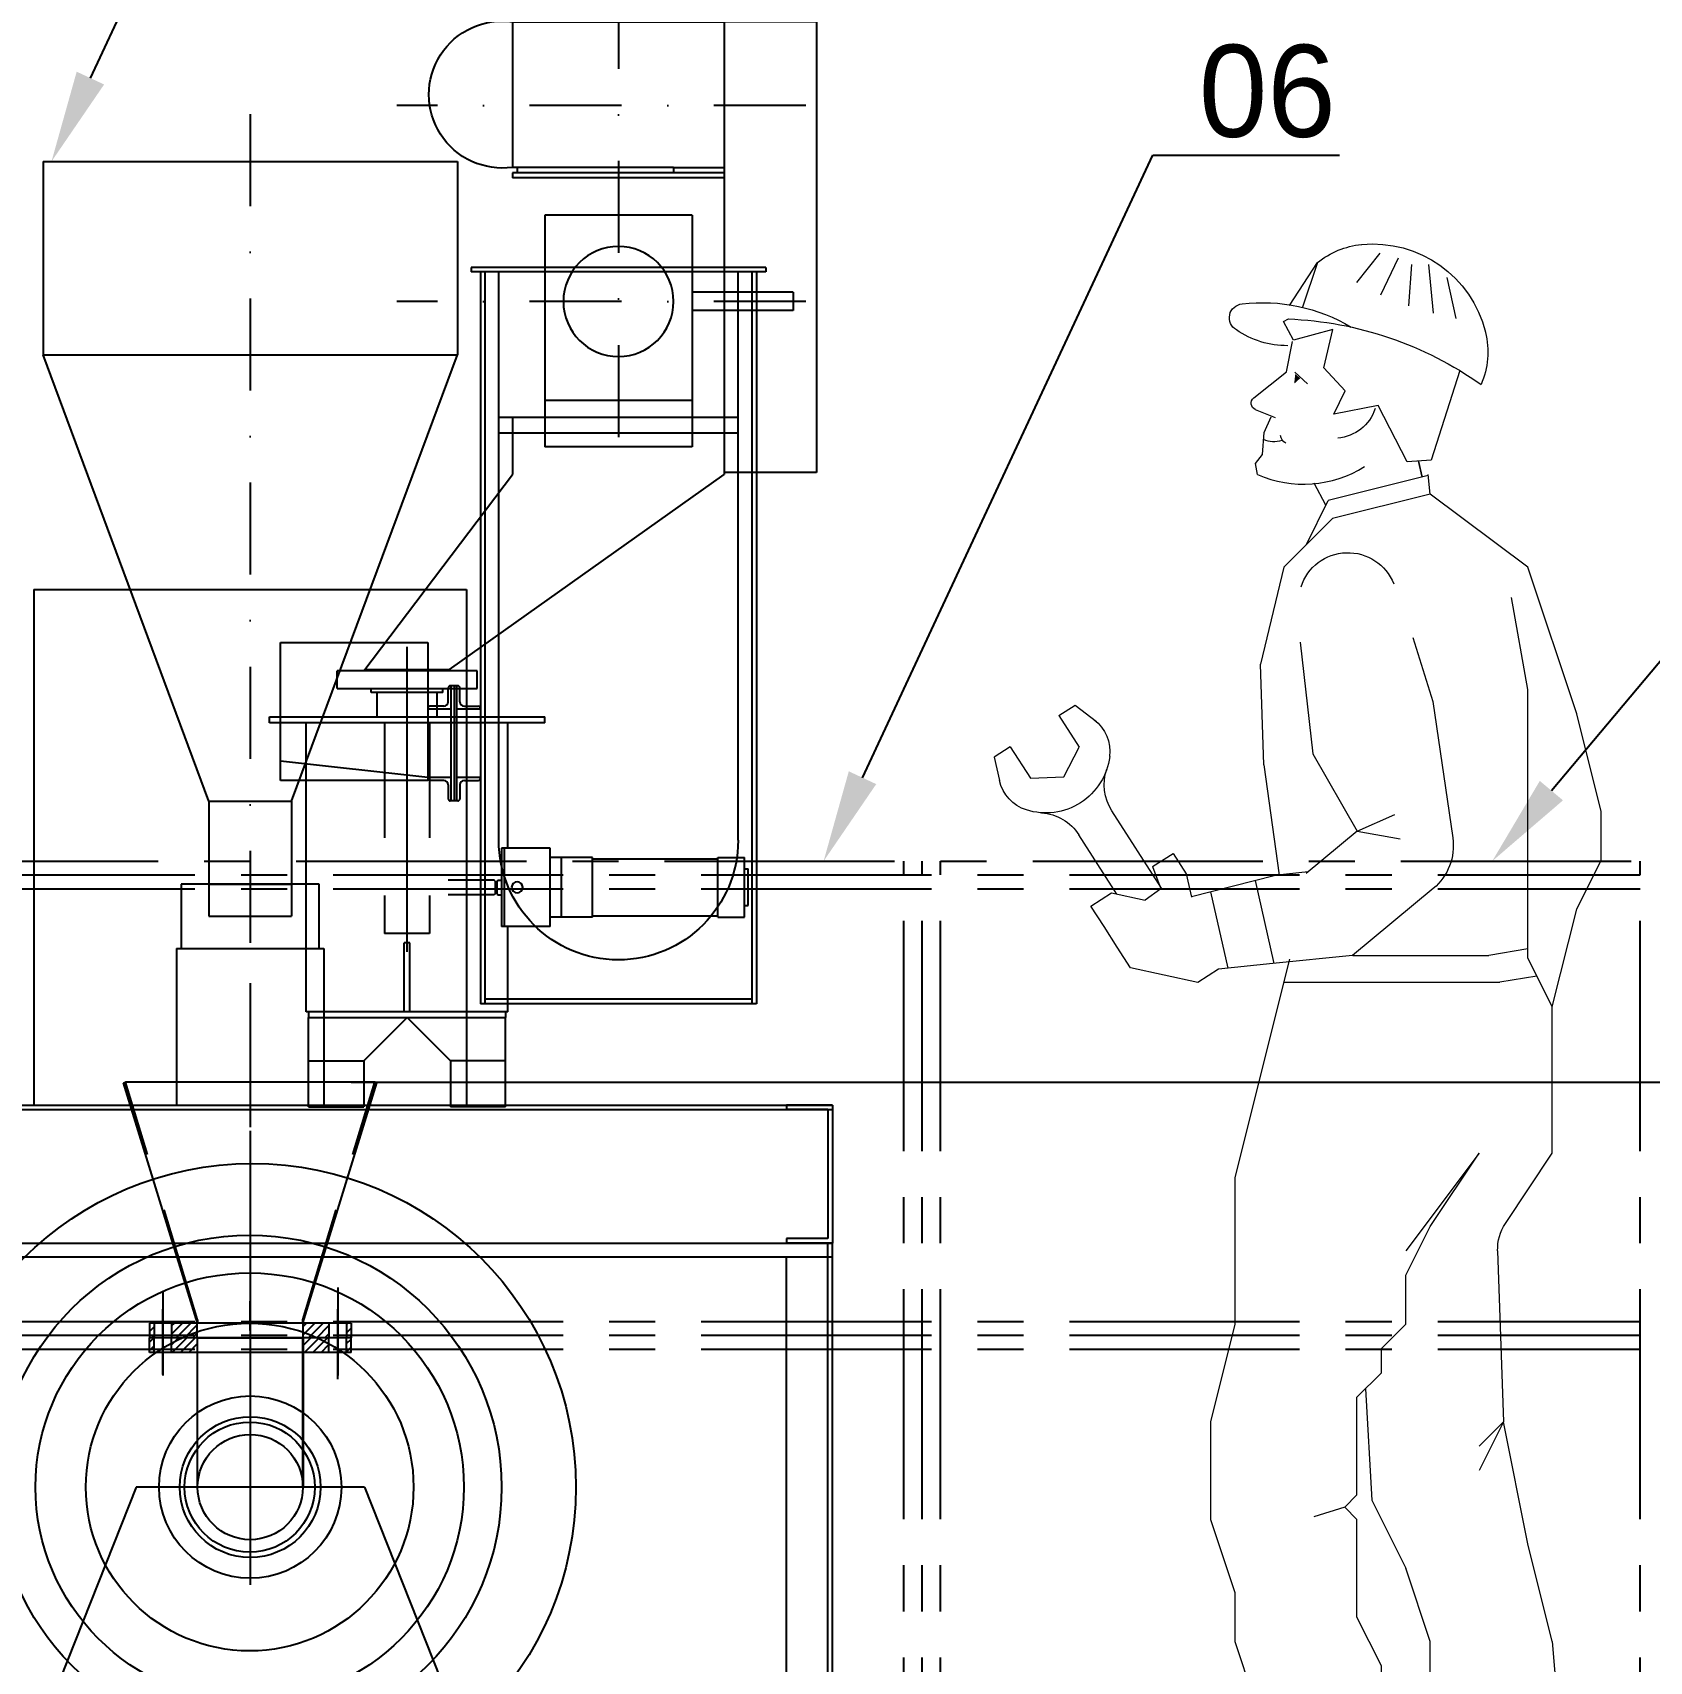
# Model space of a CAD drawing. Extents: x 0 to 21025, y 0 to 14850.
# Drawn here: x 4049 to 5805, y 11943 to 13712 of the extents above; entities that cross this region are included whole.
import ezdxf
from ezdxf import colors
from ezdxf.entities.mleader import LeaderData, LeaderLine
from ezdxf.math import Vec2, Vec3

# ---------------------------------------------------------------- set-up
doc = ezdxf.new("R2010")
doc.units = 0
doc.header["$LTSCALE"] = 200
doc.header["$MEASUREMENT"] = 0
doc.header["$PDMODE"] = 35
doc.header["$PDSIZE"] = 5
for name, pattern in [('CENTER', [2, 1.25, -0.25, 0.25, -0.25]), ('DASHDOT', [1, 0.5, -0.25, 0, -0.25]), ('DASHED2', [0.375, 0.25, -0.125]), ('HIDDEN', [0.375, 0.25, -0.125])]:
    doc.linetypes.add(name, pattern=pattern)
for name, color, linetype in [('CENTRO', 1, 'DASHDOT'), ('DIM', 1, 'Continuous'), ('FRL2', 2, 'Continuous'), ('M2', 2, 'Continuous'), ('M3', 3, 'Continuous'), ('M4', 4, 'Continuous'), ('MC1', 8, 'CENTER'), ('MT1', 7, 'HIDDEN'), ('MT2', 1, 'DASHED2')]:
    doc.layers.add(name, color=color, linetype=linetype)
doc.layers.add('DESENHO_FANTASMA BÁSICA_01', color=8, linetype='Continuous', lineweight=0)
doc.styles.add('ROMANS', font='romans.shx')
doc.dimstyles.new('CEMI-1. 25', dxfattribs={"dimscale": 25, "dimtxt": 2.5, "dimasz": 2.5, "dimexe": 1, "dimexo": 1, "dimtad": 1, "dimdec": 0, "dimtxsty": 'ROMANS', "dimcen": 0, "dimclrd": 1, "dimclre": 1, "dimclrt": 3, "dimadec": 0, "dimazin": 2, "dimtfac": 1, "dimtdec": 0, "dimtmove": 0, "dimatfit": 3, "dimfxl": 1.25, "dimlwd": -1, "dimlwe": -1, "dimarcsym": 1})

# ---------------------------------------------------------------- blocks, each defined once
blk = doc.blocks.new('desviador')
at = {"layer": 'M3'}
for p, q in [((2109.101358796499, -17078.33369443438, -7.780027259533431), (2261.101358796499, -17078.33369443438, -7.780027259533431)), ((2109.101358796499, -17097.33369443438, -7.780027259533431), (2109.101358796499, -17078.33369443438, -7.780027259533431)), ((2231.151358796546, -17076.73369443438, -7.780027259533431), (2139.051358796511, -17076.73369443438, -7.780027259533431)), ((2139.051358796511, -17076.73369443438, -7.780027259533431), (2139.051358796511, -17078.33369443438, -7.780027259533431)), ((2231.151358796546, -17076.73369443438, -7.780027259533431), (2231.151358796546, -17078.33369443438, -7.780027259533431)), ((2261.101358796499, -17097.33369443438, -7.780027259533431), (2261.101358796499, -17078.33369443438, -7.780027259533431)), ((2261.101358796499, -17097.33369443438, -7.780027259533431), (2109.101358796499, -17097.33369443438, -7.780027259533431)), ((2146.101358796499, -17101.73369443438, -7.780027259533431), (2146.101358796499, -17097.33369443438, -7.780027259533431)), ((2146.101358796499, -17101.73369443438, -7.780027259533431), (2224.101358796499, -17101.73369443438, -7.780027259533431)), ((2152.601358796499, -17128.33369443438, -7.780027259533431), (2152.601358796499, -17101.73369443438, -7.780027259533431)), ((2217.601358796499, -17128.33369443438, -7.780027259533431), (2217.601358796499, -17101.73369443438, -7.780027259533431)), ((2224.101358796499, -17101.73369443438, -7.780027259533431), (2224.101358796499, -17097.33369443438, -7.780027259533431)), ((2334.601358796499, -17128.33369443438, -7.780027259533432), (2035.601358796499, -17128.33369443438, -7.780027259533431)), ((2035.601358796499, -17134.68369443437, -7.780027259533431), (2035.601358796499, -17128.33369443438, -7.780027259533431)), ((2334.601358796499, -17134.68369443437, -7.780027259533432), (2334.601358796499, -17128.33369443438, -7.780027259533432)), ((2035.601358796499, -17134.68369443437, -7.780027259533431), (2334.601358796499, -17134.68369443437, -7.780027259533432)), ((2075.601358796499, -17270.85989876803, -7.780027259533431), (2075.601358796499, -17134.68369443437, -7.780027259533431)), ((2294.601358796499, -17448.68369443437, -7.780027259533432), (2294.601358796499, -17134.68369443437, -7.780027259533432)), ((1847.49984222991, -17280.85989876803, -7.780027259533431), (1818.49984222991, -17280.85989876803, -7.780027259533431)), ((1818.49984222991, -17345.85989876803, -7.780027259533431), (1818.49984222991, -17280.85989876803, -7.780027259533431)), ((1847.49984222991, -17345.85989876803, -7.780027259533431), (1847.49984222991, -17280.85989876803, -7.780027259533431)), ((1983.49984222991, -17282.35989876803, -7.780027259533431), (1847.49984222991, -17282.35989876803, -7.780027259533431)), ((1983.49984222991, -17280.85989876803, -7.780027259533431), (2029.499842229852, -17280.85989876803, -7.780027259533431)), ((1983.49984222991, -17345.85989876803, -7.780027259533431), (1983.49984222991, -17280.85989876803, -7.780027259533431)), ((2017.499842229852, -17345.85989876803, -7.780027259533431), (2017.499842229852, -17280.85989876803, -7.780027259533431)), ((2029.499842229852, -17270.85989876803, -7.780027259533431), (2082.499842229852, -17270.85989876803, -7.780027259533431)), ((2029.499842229852, -17355.85989876803, -7.780027259533431), (2029.499842229852, -17270.85989876803, -7.780027259533431)), ((2079.499842229852, -17270.85989876803, -7.780027259533431), (2079.499842229852, -17355.85989876803, -7.780027259533431)), ((2082.499842229852, -17270.85989876803, -7.780027259533431), (2082.499842229852, -17355.85989876803, -7.780027259533431)), ((1814.49984222991, -17333.35989876803, -7.780027259533431), (1814.49984222991, -17293.35989876803, -7.780027259533431)), ((1818.49984222991, -17293.35989876803, -7.780027259533431), (1814.49984222991, -17293.35989876803, -7.780027259533431)), ((1818.49984222991, -17333.35989876803, -7.780027259533431), (1814.49984222991, -17333.35989876803, -7.780027259533431)), ((1847.49984222991, -17345.85989876803, -7.780027259533431), (1818.49984222991, -17345.85989876803, -7.780027259533431)), ((1983.49984222991, -17344.35989876803, -7.780027259533431), (1847.49984222991, -17344.35989876803, -7.780027259533431)), ((1983.49984222991, -17345.85989876803, -7.780027259533431), (2029.499842229852, -17345.85989876803, -7.780027259533431)), ((2029.499842229852, -17355.85989876803, -7.780027259533431), (2082.499842229852, -17355.85989876803, -7.780027259533431)), ((2075.601358796499, -17448.68369443437, -7.780027259533431), (2075.601358796499, -17355.85989876803, -7.780027259533431)), ((2182.101358796499, -17373.68369443437, -7.780027259533431), (2188.101358796499, -17373.68369443437, -7.780027259533431)), ((2182.101358796499, -17448.68369443437, -7.780027259533431), (2182.101358796499, -17373.68369443437, -7.780027259533431)), ((2188.101358796499, -17448.68369443437, -7.780027259533431), (2188.101358796499, -17373.68369443437, -7.780027259533431)), ((2075.601358796499, -17448.68369443437, -7.780027259533431), (2294.601358796499, -17448.68369443437, -7.780027259533432)), ((2078.101358796499, -17448.68369443437, -7.780027259533431), (2078.101358796499, -17455.03369443437, -7.780027259533431)), ((2292.101358796499, -17455.03369443437, -7.780027259533432), (2078.101358796499, -17455.03369443437, -7.780027259533431)), ((2078.101358796499, -17552.03369443437, -7.780027259533432), (2078.101358796499, -17455.03369443437, -7.780027259533431)), ((2185.101358796499, -17455.03369443437, -7.780027259533432), (2138.101358796499, -17502.03369443437, -7.780027259533432)), ((2185.101358796499, -17455.03369443437, -7.780027259533432), (2232.101358796499, -17502.03369443437, -7.780027259533432)), ((2292.101358796499, -17448.68369443437, -7.780027259533432), (2292.101358796499, -17455.03369443437, -7.780027259533432)), ((2292.101358796499, -17552.03369443437, -7.780027259533432), (2292.101358796499, -17455.03369443437, -7.780027259533432)), ((2078.101358796499, -17502.03369443437, -7.780027259533432), (2138.101358796499, -17502.03369443437, -7.780027259533432)), ((2138.101358796499, -17502.03369443437, -7.780027259533432), (2138.101358796499, -17552.03369443437, -7.780027259533432)), ((2292.101358796499, -17502.03369443437, -7.780027259533432), (2232.101358796499, -17502.03369443437, -7.780027259533432)), ((2232.101358796499, -17502.03369443437, -7.780027259533432), (2232.101358796499, -17552.03369443437, -7.780027259533432)), ((2078.101358796499, -17552.03369443437, -7.780027259533432), (2138.101358796499, -17552.03369443437, -7.780027259533432)), ((2292.101358796499, -17552.03369443437, -7.780027259533432), (2232.101358796499, -17552.03369443437, -7.780027259533432))]:
    blk.add_line(p, q, dxfattribs=at)
blk.add_circle((2065.499842229852, -17313.35989876803, -7.780027259533431), 5.999999999999994, dxfattribs=at)
at = {"layer": 'MC1', "ltscale": 50}
blk.add_line((2185.101358796499, -17383.68369443437, -7.780027259533431), (2185.101358796499, -17052.08369443438, -7.780027259533431), dxfattribs=at)
at = {"layer": 'MT1', "ltscale": 2.5}
for p, q in [((2160.601358796499, -17134.68369443437, -7.780027259533431), (2160.601358796499, -17363.68369443437, -7.780027259533431)), ((2209.601358796499, -17134.68369443437, -7.780027259533431), (2209.601358796499, -17363.68369443437, -7.780027259533431)), ((2160.601358796499, -17363.68369443437, -7.780027259533431), (2209.601358796499, -17363.68369443437, -7.780027259533431))]:
    blk.add_line(p, q, dxfattribs=at)
at = {"layer": 'MT1'}
for p, q in [((2086.380455206236, -17305.68369443437, -7.780027259533431), (2082.499842229852, -17305.68369443437, -7.780027259533431)), ((2087.380455206236, -17306.68369443437, -7.780027259533431), (2086.380455206236, -17305.68369443437, -7.780027259533431)), ((2089.380455206236, -17306.68369443437, -7.780027259533431), (2090.380455206236, -17305.68369443437, -7.780027259533431)), ((2090.380455206236, -17305.68369443437, -7.780027259533431), (2160.601358796499, -17305.68369443437, -7.780027259533431)), ((2086.380455206236, -17321.68369443437, -7.780027259533431), (2082.499842229852, -17321.68369443437, -7.780027259533431)), ((2087.380455206236, -17320.68369443437, -7.780027259533431), (2086.380455206236, -17321.68369443437, -7.780027259533431)), ((2087.380455206236, -17320.68369443437, -7.780027259533431), (2087.380455206236, -17306.68369443437, -7.780027259533431)), ((2089.380455206236, -17306.68369443437, -7.780027259533431), (2089.380455206236, -17320.68369443437, -7.780027259533431)), ((2089.380455206236, -17320.68369443437, -7.780027259533431), (2090.380455206236, -17321.68369443437, -7.780027259533431)), ((2090.380455206236, -17321.68369443437, -7.780027259533431), (2160.601358796499, -17321.68369443437, -7.780027259533431))]:
    blk.add_line(p, q, dxfattribs=at)
blk = doc.blocks.new('hjhjghjg')
at = {"layer": 'CENTRO'}
blk.add_line((-6243.740750452008, -16380), (-6243.740750452009, -17499.43426919739), dxfattribs=at)
at = {"layer": 'M3'}
for p, q in [((-6468.740750452009, -16431.4302011916), (-6468.740750452009, -16641.4302011916)), ((-6468.740750452009, -16431.4302011916), (-6018.740750452009, -16431.4302011916)), ((-6018.740750452009, -16431.4302011916), (-6018.740750452009, -16641.4302011916)), ((-6468.740750452009, -16641.4302011916), (-6018.740750452009, -16641.4302011916)), ((-6288.740750452016, -17126.4302011916), (-6468.740750452009, -16641.4302011916)), ((-6198.740750452016, -17126.4302011916), (-6018.740750452009, -16641.4302011916)), ((-6478.740750452009, -16896.4302011916), (-6478.740750452009, -17456.4302011916)), ((-6478.740750452009, -16896.4302011916), (-6008.740750452009, -16896.4302011916)), ((-6008.740750452009, -16896.4302011916), (-6008.740750452009, -17456.4302011916)), ((-6288.740750452016, -17126.4302011916), (-6288.740750452016, -17251.4302011916)), ((-6288.740750452016, -17126.4302011916), (-6198.740750452016, -17126.43020119159)), ((-6198.740750452016, -17126.4302011916), (-6198.740750452016, -17251.4302011916)), ((-6318.740750452009, -17216.4302011916), (-6318.740750452009, -17286.4302011916)), ((-6168.740750452009, -17216.4302011916), (-6318.740750452009, -17216.4302011916)), ((-6288.740750452012, -17216.4302011916), (-6198.740750452012, -17216.43020119159)), ((-6168.740750452009, -17286.4302011916), (-6168.740750452009, -17216.4302011916)), ((-6288.740750452016, -17251.43020119159), (-6198.740750452016, -17251.4302011916)), ((-6323.740750452009, -17286.4302011916), (-6323.740750452008, -17456.4302011916)), ((-6323.740750452009, -17286.4302011916), (-6163.740750452009, -17286.4302011916)), ((-6318.740750452009, -17286.4302011916), (-6168.740750452009, -17286.4302011916)), ((-6163.740750452009, -17286.4302011916), (-6163.740750452009, -17456.4302011916)), ((-6478.740750452009, -17456.4302011916), (-6008.740750452009, -17456.4302011916))]:
    blk.add_line(p, q, dxfattribs=at)
blk = doc.blocks.new('fgdf')
at = {"layer": 'DIM', "true_color": 0x939598}
h = blk.add_hatch(dxfattribs=at)
h.set_pattern_fill('ANSI31', color=252, scale=2)
h.set_pattern_definition([(45, (-633680.3541246674, 15213.33347605144), (-4.490128060534577, 4.490128060534577), [])])
h.paths.add_polyline_path([(-4956.78037990653, -17726.70255569638), (-4984.78037990653, -17726.70255569638), (-4984.78037990653, -17710.70255569638), (-4956.78037990653, -17710.70255569638)])
h.paths.add_polyline_path([(-5003.78037990653, -17726.70255569638), (-5008.78037990653, -17726.70255569638), (-5008.78037990653, -17710.70255569638), (-5003.78037990653, -17710.70255569638)])
h.paths.add_polyline_path([(-4813.78037990653, -17726.70255569638), (-4841.78037990653, -17726.70255569638), (-4841.78037990653, -17710.70255569638), (-4813.78037990653, -17710.70255569638)])
h.paths.add_polyline_path([(-4789.78037990653, -17726.70255569638), (-4794.78037990653, -17726.70255569638), (-4794.78037990653, -17710.70255569638), (-4789.78037990653, -17710.70255569638)])
at = {"layer": 'CENTRO'}
for p, q in [((-4899.28037990653, -17341.63077920811), (-4899.28037990653, -17752.5455050926)), ((-4994.28037990653, -17677.0623759092), (-4994.28037990653, -17767.82576627658)), ((-4804.28037990653, -17672.01165964665), (-4804.28037990653, -17767.82576627658))]:
    blk.add_line(p, q, dxfattribs=at)
at = {"layer": 'M4'}
for p, q in [((-5036.939109004524, -17449.58875163792), (-5034.726918812353, -17448.91780266599)), ((-4956.400901146058, -17710.70255569645), (-5036.939109004524, -17449.58875163792)), ((-4763.833841000378, -17448.91780266618), (-5034.72691881236, -17448.91780266599)), ((-4842.159858667001, -17710.70255569631), (-4761.621650808565, -17449.58875163791)), ((-4761.621650808566, -17449.58875163791), (-4763.833841000706, -17448.91780266599)), ((-5008.78037990653, -17710.70255569638), (-5008.78037990653, -17726.70255569638)), ((-4789.78037990653, -17710.70255569638), (-5008.78037990653, -17710.70255569638)), ((-4789.78037990653, -17710.70255569638), (-5008.78037990653, -17710.70255569638)), ((-5003.78037990653, -17710.70255569638), (-5003.78037990653, -17726.70255569638)), ((-4984.78037990653, -17710.70255569638), (-4984.78037990653, -17726.70255569638)), ((-4956.78037990653, -17726.70255569638), (-4956.78037990653, -17710.70255569638)), ((-4841.78037990653, -17726.70255569638), (-4841.78037990653, -17710.70255569638)), ((-4813.78037990653, -17710.70255569638), (-4813.78037990653, -17726.70255569638)), ((-4794.78037990653, -17710.70255569638), (-4794.78037990653, -17726.70255569638)), ((-4789.78037990653, -17710.70255569638), (-4789.78037990653, -17726.70255569638)), ((-4789.78037990653, -17726.70255569638), (-5008.78037990653, -17726.70255569638))]:
    blk.add_line(p, q, dxfattribs=at)
at = {"layer": 'MT2', "ltscale": 2.5}
for p, q in [((-4956.400901146058, -17707.16702179038), (-5034.726918812354, -17448.91780266599)), ((-4842.159858667001, -17707.16702179081), (-4763.83384100038, -17448.91780266618)), ((-4956.400901146058, -17707.16702179038), (-4956.400901146058, -17710.70255569638)), ((-4842.159858667041, -17710.70255569638), (-4842.159858667001, -17707.16702179081))]:
    blk.add_line(p, q, dxfattribs=at)
blk = doc.blocks.new('moinhokjjh')
at = {"layer": 'DIM', "true_color": 0x939598}
h = blk.add_hatch(dxfattribs=at)
h.set_pattern_fill('ANSI31', color=252, scale=2)
h.set_pattern_definition([(45, (-635024.814495213, 15123.40014199284), (-4.490128060534577, 4.490128060534577), [])])
h.paths.add_polyline_path([(-6301.240750452175, -17974.73821561388), (-6329.240750452175, -17974.73821561388), (-6329.240750452175, -17990.73821561388), (-6301.240750452175, -17990.73821561388)])
h.paths.add_polyline_path([(-6348.240750452175, -17974.73821561388), (-6353.240750452175, -17974.73821561388), (-6353.240750452175, -17990.73821561388), (-6348.240750452175, -17990.73821561388)])
h.paths.add_polyline_path([(-6158.240750452175, -17974.73821561388), (-6186.240750452175, -17974.73821561388), (-6186.240750452175, -17990.73821561388), (-6158.240750452175, -17990.73821561388)])
h.paths.add_polyline_path([(-6134.240750452175, -17974.73821561388), (-6139.240750452175, -17974.73821561388), (-6139.240750452175, -17990.73821561388), (-6134.240750452175, -17990.73821561388)])
at = {"layer": 'DIM'}
blk.add_line((-6243.740750452009, -17750), (-6243.740750452009, -18243.10187378704), dxfattribs=at)
at = {"layer": 'M2'}
for p, q in [((-6353.240750452175, -17990.73821561388), (-6353.240750452175, -17974.73821561388)), ((-6134.240750452175, -17974.73821561388), (-6353.240750452175, -17974.73821561388)), ((-6348.240750452175, -17990.73821561388), (-6348.240750452175, -17974.73821561388)), ((-6329.240750452175, -17990.73821561388), (-6329.240750452175, -17974.73821561388)), ((-6301.240750452175, -17974.73821561388), (-6301.240750452175, -17990.73821561388)), ((-6300.86127169164, -17974.73821561387), (-6186.620229212698, -17974.73821561388)), ((-6300.86127169164, -18136.95517941507), (-6300.86127169164, -17974.73821561386)), ((-6294.864366574577, -17974.93090452808), (-6294.864366574577, -17974.73821561388)), ((-6186.620229212816, -18136.95517941507), (-6186.620229212695, -17974.73821561388)), ((-6186.240750452175, -17974.73821561388), (-6186.240750452175, -18136.95517941507)), ((-6158.240750452175, -17990.73821561388), (-6158.240750452175, -17974.73821561388)), ((-6139.240750452175, -17990.73821561388), (-6139.240750452175, -17974.73821561388)), ((-6134.240750452175, -17990.73821561388), (-6134.240750452175, -17974.73821561388)), ((-6134.240750452175, -17990.73821561388), (-6353.240750452175, -17990.73821561388)), ((-6134.240750452175, -17990.73821561388), (-6353.240750452175, -17990.73821561388))]:
    blk.add_line(p, q, dxfattribs=at)
blk.add_circle((-6243.740750452009, -18136.95517941507), 57.1499999999869, dxfattribs=at)
at = {"layer": 'M3'}
for p, q in [((-6367.740750452016, -18136.95517941507), (-6472.094744386617, -18399.90695164412)), ((-6119.740750452002, -18136.95517941507), (-6367.740750452016, -18136.95517941507)), ((-6119.740750452002, -18136.95517941507), (-6015.3867565174, -18399.90695164412)), ((-5941.240750452009, -18399.90695164412), (-6546.240750452009, -18399.90695164412)), ((-6546.240750452009, -18421.95517941507), (-6546.240750452009, -18399.90695164412)), ((-5941.240750452009, -18421.95517941507), (-5941.240750452009, -18399.90695164412)), ((-6876.240750452009, -18421.95517941507), (-6926.240750452009, -18421.95517941507)), ((-6926.240750452009, -18421.95517941507), (-6926.240750452009, -18426.95517941507)), ((-6881.240750452009, -18426.95517941507), (-6926.240750452009, -18426.95517941507)), ((-6881.240750452009, -18426.95517941507), (-6881.240750452009, -18566.95517941507)), ((-6876.240750452009, -18421.95517941507), (-6876.240750452009, -18571.95517941507)), ((-5991.240750452009, -18421.95517941507), (-6876.240750452009, -18421.95517941507)), ((-6496.240750452009, -18421.95517941507), (-6546.240750452009, -18421.95517941507)), ((-6546.240750452009, -18421.95517941507), (-6546.240750452009, -18426.95517941507)), ((-6501.240750452009, -18426.95517941507), (-6546.240750452009, -18426.95517941507)), ((-6501.240750452009, -18426.95517941507), (-6501.240750452009, -18566.95517941507)), ((-6496.240750452009, -18421.95517941507), (-6496.240750452009, -18571.95517941507)), ((-5991.240750452009, -18421.95517941507), (-5991.240750452009, -18571.95517941507)), ((-5991.240750452009, -18421.95517941507), (-5941.240750452009, -18421.95517941507)), ((-5986.240750452009, -18426.95517941507), (-5986.240750452009, -18566.95517941507)), ((-5986.240750452009, -18426.95517941507), (-5941.240750452009, -18426.95517941507)), ((-5941.240750452009, -18421.95517941507), (-5941.240750452009, -18426.95517941507)), ((-6881.240750452009, -18566.95517941507), (-6926.240750452009, -18566.95517941507)), ((-6926.240750452009, -18566.95517941507), (-6926.240750452009, -18571.95517941507)), ((-6876.240750452009, -18571.95517941507), (-6926.240750452009, -18571.95517941507)), ((-5991.240750452009, -18571.95517941507), (-6876.240750452009, -18571.95517941507)), ((-6501.240750452009, -18566.95517941507), (-6546.240750452009, -18566.95517941507)), ((-6546.240750452009, -18566.95517941507), (-6546.240750452009, -18571.95517941507)), ((-6496.240750452009, -18571.95517941507), (-6546.240750452009, -18571.95517941507)), ((-5991.240750452009, -18571.95517941507), (-5941.240750452009, -18571.95517941507)), ((-5986.240750452009, -18566.95517941507), (-5941.240750452009, -18566.95517941507)), ((-5941.240750452009, -18566.95517941507), (-5941.240750452009, -18571.95517941507))]:
    blk.add_line(p, q, dxfattribs=at)
for centre, radius in [((-6241.451787926053, -18136.95517941508), 351.4999999999964), ((-6244.311885332455, -18136.95517941508), 273.6706651062486), ((-6244.311885332455, -18136.95517941508), 232.6706651062486), ((-6244.311885332455, -18136.9534625835), 177.9991165373072), ((-6243.740750452009, -18136.95517941507), 99.00000000000728), ((-6243.740750452009, -18136.95517941508), 76.50000000001091), ((-6244.311885332455, -18136.9534625835), 70.65209959563363)]:
    blk.add_circle(centre, radius, dxfattribs=at)
blk = doc.blocks.new('hjgkjk')
at = {"layer": 'CENTRO'}
for p, q in [((9934.886264162556, -27148.92924051778), (9934.886264162556, -27659.90817391153)), ((9731.326180939563, -27289.10817391153), (10175.49297627853, -27289.10817391153)), ((9731.326180939563, -27501.80159626198), (10175.49297627853, -27501.80159626199))]:
    blk.add_line(p, q, dxfattribs=at)
at = {"layer": 'DIM'}
for p, q in [((9804.886264162556, -27627.98817391153), (10064.88626416256, -27627.98817391153)), ((9804.886264162558, -27644.78817391153), (10064.88626416256, -27644.78817391153))]:
    blk.add_line(p, q, dxfattribs=at)
at = {"layer": 'M3'}
for p, q in [((9719.886264162556, -27197.90817391153), (9719.886264162556, -27687.50817391153)), ((9719.886264162556, -27197.90817391153), (9819.886264162556, -27197.90817391153)), ((9819.886264162556, -27197.90817391153), (9819.886264162556, -27687.50817391153)), ((10049.88626416256, -27197.90817391153), (9819.886264162556, -27197.90817391152)), ((10049.88626416256, -27197.90817391153), (10049.88626416254, -27356.14817391152)), ((9874.886264162556, -27356.14817391152), (9819.886264162556, -27356.14817391152)), ((9874.886264162556, -27356.14817391152), (9874.886264162556, -27361.90817391152)), ((9874.886264162556, -27356.14817391152), (10049.88626416254, -27356.14817391152)), ((10044.88626416256, -27356.14817391152), (10044.88626416256, -27361.90817391152)), ((9819.886264162556, -27361.90817391152), (10049.88626416256, -27361.90817391152)), ((9819.886264162556, -27367.66817391152), (10049.88626416256, -27367.66817391152)), ((10049.88626416256, -27361.90817391152), (10049.88626416256, -27367.66817391153)), ((9854.886264162556, -27407.90817391153), (9854.886264162556, -27659.90817391153)), ((9854.886264162556, -27407.90817391153), (10014.88626416256, -27407.90817391153)), ((10014.88626416256, -27407.90817391153), (10014.88626416256, -27659.90817391153)), ((9774.886264162556, -27464.78817391153), (9774.886264162556, -27469.78817391153)), ((9774.886264162556, -27464.78817391153), (10094.88626416256, -27464.78817391153)), ((9774.886264162556, -27469.78817391153), (10094.88626416256, -27469.78817391153)), ((9784.886264162556, -27469.78817391153), (9784.886264162556, -28264.78817391153)), ((9789.886264162556, -27469.78817391153), (9789.886264162556, -28264.78817391153)), ((9804.886264162556, -28087.06850724487), (9804.886264162556, -27469.78817391153)), ((10064.88626416256, -28087.06850724487), (10064.88626416256, -27469.78817391153)), ((10079.88626416256, -27469.78817391153), (10079.88626416256, -28264.78817391153)), ((10084.88626416256, -27469.78817391153), (10084.88626416256, -28264.78817391153)), ((10094.88626416256, -27464.78817391153), (10094.88626416256, -27469.78817391153)), ((9744.886264162556, -27491.80159626199), (9854.886264162556, -27491.80159626199)), ((9744.886264162556, -27491.80159626199), (9744.886264162556, -27511.80159626198)), ((9744.886264162556, -27511.80159626198), (9854.886264162556, -27511.80159626198)), ((9854.886264162556, -27609.50817391153), (10014.88626416256, -27609.50817391153)), ((9854.886264162556, -27659.90817391154), (10014.88626416256, -27659.90817391153)), ((9719.886264162556, -27687.50817391153), (9819.886264162556, -27687.50817391153)), ((9784.886264162556, -28264.78817391153), (10084.88626416256, -28264.78817391153)), ((9789.886264162556, -28259.78817391153), (10079.88626416256, -28259.78817391153))]:
    blk.add_line(p, q, dxfattribs=at)
blk.add_circle((9934.886264162556, -27501.80159626199), 59.80866632792095, dxfattribs=at)
for centre, radius, start, end in [((10060.91933082923, -27277.02817391152), 79.88556164958996, 262.0614532230355, 97.93854677696454), ((9934.886264162556, -28087.06850724487), 130, 180, 0)]:
    blk.add_arc(centre, radius, start, end, dxfattribs=at)
blk = doc.blocks.new('MEM1')
at = {"layer": 'DESENHO_FANTASMA BÁSICA_01'}
for p, q in [((-142.4146330137737, 1772.635665298614), (-116.9208585997112, 1740.89352136961)), ((-195.1142179747112, 1760.229353816423), (-200.1627788334154, 1707.427060366783)), ((-176.6955420761369, 1760.438920171175), (-173.5114347715862, 1715.526941330347)), ((-162.3987638731487, 1767.113778800878), (-143.2536277561449, 1727.05789378396)), ((-44.09898455793154, 1715.93838927403), (-74.80318877985701, 1762.349609644327)), ((-74.80318877985701, 1762.349609644327), (-58.06539956186316, 1712.943153758242)), ((-215.1336107044481, 1746.173649639997), (-224.9969086437486, 1701.611358435068)), ((-41.15740632795496, 1643.639716217644), (-47.49268489066162, 1676.757227322232)), ((-49.9375202729716, 1643.294867907389), (-63.76550315224449, 1630.655805679737)), ((-5.36369536438724, 1615.309137738019), (-41.15740632795496, 1643.639716217644)), ((-7.116116157936631, 1602.881841316324), (-28.60840322281001, 1594.063564101118)), ((-16.61566286266316, 1577.969141132577), (-24.32734464027453, 1594.70863393633)), ((-14.94504538495676, 1553.810822384374), (-16.61566286266316, 1577.969141132577)), ((-184.2520065040444, 1546.748170739593), (-188.4796142578125, 1529.39694955945)), ((-188.4680324191868, 1529.444484490668), (-184.2520065040444, 1546.748170739593)), ((-7.381695166230202, 1544.199144868384), (-14.94504538495676, 1553.810822384374)), ((-9.476436973782256, 1532.038441957266), (-7.381695166230202, 1544.199144868384)), ((-197.1331787109375, 1510.921854525805), (-194.9437663564458, 1532.165025025606)), ((-195.0546596059576, 1531.090739071369), (-86.162109375, 1503.874251097441)), ((-83.76277903738082, 1498.990807990689), (-70.92096924266662, 1522.614651670388)), ((-303.18603515625, 1431.361860483885), (-197.1331787109375, 1510.921854525805)), ((-197.1331787109375, 1510.921854525805), (-91.0491943359375, 1484.401853978634)), ((-62.62665844056755, 1455.971703529358), (-86.162109375, 1503.874251097441)), ((-91.0491943359375, 1484.401853978634), (-64.53683114144951, 1457.881861031055)), ((-64.53683114144951, 1457.881861031055), (-38.01680779550225, 1431.361860483885)), ((-356.22802734375, 1272.241857200861), (-303.18603515625, 1431.361860483885)), ((-38.01680779550225, 1431.361860483885), (-12.8558349609375, 1326.228721886873)), ((-303.18603515625, 1298.761857748032), (-285.5756518850103, 1398.555203676224)), ((-178.0828857421875, 1355.116451382637), (-199.8101806640625, 1285.445639491081)), ((-55.6878662109375, 1350.189764946699), (-69.76808643434197, 1228.570139408112)), ((-16.24014592263848, 1216.703649759293), (-12.8558349609375, 1326.228721886873)), ((-303.18603515625, 1272.241857200861), (-303.18603515625, 1298.761857748032)), ((-199.8101806640625, 1285.445639491081), (-221.522357001988, 1137.299557146529)), ((188.7221534925629, 1281.640683112608), (165.539348191407, 1263.966443967394)), ((206.2530557487044, 1270.374523151462), (188.7221534925629, 1281.640683112608)), ((-382.7768073091283, 1166.161855012178), (-356.22802734375, 1272.241857200861)), ((-303.18603515625, 1245.72185665369), (-303.18603515625, 1272.241857200861)), ((206.2530557487044, 1270.374523151462), (184.2561865098833, 1236.077800305269)), ((-303.18603515625, 1219.20185610652), (-303.18603515625, 1245.72185665369)), ((-69.76808643434197, 1228.570139408112), (-117.91259765625, 1144.757694751024)), ((200.8993467336695, 1203.921558468108), (184.2561865098833, 1236.077800305269)), ((259.0572513969091, 1236.509117275127), (237.060382158088, 1202.212394428963)), ((259.0572513969091, 1236.509117275127), (276.6138156784582, 1225.27155470007)), ((276.6138156784582, 1225.27155470007), (270.8684691768431, 1199.728852388274)), ((-303.18603515625, 1192.681855559349), (-303.18603515625, 1219.20185610652)), ((-16.24014592263848, 1216.703649759293), (-32.87282863169094, 1097.078312204772)), ((237.0594484081084, 1202.211353871622), (200.8993467336695, 1203.921558468108)), ((-303.2167980680242, 1166.161855012178), (-303.18603515625, 1192.681855559349)), ((-382.7768073091283, 1113.121861517429), (-382.7768073091283, 1166.161855012178)), ((-303.18603515625, 1113.121861517429), (-303.2167980680242, 1166.161855012178)), ((-117.91259765625, 1144.757694751024), (-158.814697265625, 1162.817228883505)), ((94.751950674603, 1082.688226243714), (148.7754788659513, 1166.919733785937)), ((-117.91259765625, 1144.757694751024), (-164.3377158651128, 1136.562849283218)), ((-117.91259765625, 1144.757694751024), (-62.36450121412054, 1098.609558307682)), ((143.2050930419355, 1076.313576273649), (184.5238152689126, 1140.74120066379)), ((82.15648930519819, 1120.55640633346), (67.83786469663028, 1098.231887503527)), ((104.4872769456706, 1106.247544007376), (82.15648930519819, 1120.55640633346)), ((-356.22802734375, 1060.081860423088), (-382.7768073091283, 1113.121861517429)), ((-303.18603515625, 1086.601860970259), (-303.18603515625, 1113.121861517429)), ((-64.60835261814645, 1100.472788418527), (-27.77096348066698, 1096.532609543356)), ((67.83786469663028, 1098.231887503527), (62.1593026649789, 1072.93680457247)), ((104.4872769456706, 1106.247544007376), (95.55394188201171, 1082.101784765604)), ((-303.18603515625, 1033.561859875917), (-303.18603515625, 1086.601860970259)), ((-200.4966630281997, 1082.446642011462), (-112.7537995293678, 1009.555994209659)), ((62.32270338595845, 1073.665280102054), (-27.77096348066698, 1096.532609543356)), ((-6.930746692465618, 1091.256811360072), (-27.16439242730848, 1001.041834597505)), ((95.55394188201171, 1082.101784765604), (112.4786616724741, 1069.590985054267)), ((41.52625477119, 1078.942972505116), (22.87963651423343, 995.7069247841137)), ((149.1280739215144, 1077.606641558115), (112.4786616724741, 1069.590985054267)), ((171.4588672181417, 1063.297774156439), (149.1280739215144, 1077.606641558115)), ((157.1402426095738, 1040.973255326477), (171.4588672181417, 1063.297774156439)), ((-329.7368214139715, 954.0018582344055), (-356.22802734375, 1060.081860423088)), ((-303.18603515625, 1007.041859328747), (-303.18603515625, 1033.561859875917)), ((142.8216236571898, 1018.648731420923), (157.1402426095738, 1040.973255326477)), ((-303.18603515625, 1016.912285685539), (-260.9771094331518, 1009.778913259506)), ((-113.0221406177152, 1009.778913259506), (-260.9771094331518, 1009.778913259506)), ((-112.7537995293678, 1009.555994209659), (-26.06524505690322, 1000.941313174495)), ((128.5029990486219, 996.3242125909601), (142.8216236571898, 1018.648731420923)), ((-329.7368214139715, 954.0018582344055), (-303.18603515625, 1007.041859328747)), ((-44.22636479025823, 1005.489150834997), (15.0347900390625, 768.361854404211)), ((-26.06524505690322, 1000.941313174495), (32.8941708713246, 994.6249346308177)), ((32.8941708713246, 994.6249346308177), (55.22496416798094, 980.3160672291124)), ((91.85358679958154, 988.3085560871114), (128.5029990486219, 996.3242125909601)), ((-313.0535888671875, 987.3066987097263), (-272.9084692010656, 980.5218587815762)), ((-37.98671805908089, 980.5218587815762), (-272.9084692010656, 980.5218587815762)), ((55.22496416798094, 980.3160672291124), (91.85358679958154, 988.3085560871114)), ((-329.7368214139715, 874.4418565928936), (-329.7368214139715, 954.0018582344055)), ((-329.7368214139715, 794.8818549513817), (-329.7368214139715, 874.4418565928936)), ((-278.8086102018133, 718.48952293396), (-329.7368214139715, 794.8818549513817)), ((-250.1768121728674, 794.8818549513817), (-170.6121826171875, 688.8018603622913)), ((-197.1331787109375, 715.321860909462), (-250.1768121728674, 794.8818549513817)), ((15.0347900390625, 768.361854404211), (15.02317809965461, 688.8018603622913)), ((-170.6121826171875, 662.2818598151207), (-197.1331787109375, 715.321860909462)), ((-270.377197265625, 688.9468681812286), (-276.6961669921875, 503.1618565320969)), ((15.02317809965461, 688.8018603622913), (15.0347900390625, 609.2418587207794)), ((-170.6121826171875, 609.2418587207794), (-170.6121826171875, 662.2818598151207)), ((-144.0968403825536, 582.7218581736088), (-170.6121826171875, 609.2418587207794)), ((15.0347900390625, 609.2418587207794), (41.54320144560188, 503.1618565320969)), ((-144.0968403825536, 556.2018576264381), (-144.0968403825536, 582.7218581736088)), ((-117.5701904296875, 529.6818570792675), (-144.0968403825536, 556.2018576264381)), ((-126.8463134765625, 538.9604423940182), (-133.7529442319646, 417.7696618437767)), ((-117.5701904296875, 503.1618565320969), (-117.5701904296875, 529.6818570792675)), ((-303.18603515625, 370.5618613958359), (-276.6961669921875, 503.1618565320969)), ((-276.6961669921875, 503.1618565320969), (-250.1768121728674, 476.6418559849262)), ((-276.6961669921875, 503.1618565320969), (-250.1768121728674, 450.1218554377556)), ((-117.5701904296875, 476.6418559849262), (-117.5701904296875, 503.1618565320969)), ((41.54320144560188, 503.1618565320969), (41.54320144560188, 476.6418559849262)), ((-117.5701904296875, 450.1218554377556), (-117.5701904296875, 476.6418559849262)), ((41.54320144560188, 476.6418559849262), (41.54320144560188, 397.0818543434143)), ((-117.5768170366064, 423.6018548905849), (-117.5701904296875, 450.1218554377556)), ((-133.7529442319646, 417.7696618437767), (-170.6121826171875, 344.0418608486652)), ((-104.3168053636327, 410.3418584167957), (-117.5768170366064, 423.6018548905849)), ((-104.3168053636327, 410.3418584167957), (-117.5768170366064, 397.0818543434143)), ((-104.3168053636327, 410.3418584167957), (-70.84716796875, 399.9125200510025)), ((-117.5701904296875, 370.5618613958359), (-117.5768170366064, 397.0818543434143)), ((41.54320144560188, 397.0818543434143), (15.0347900390625, 317.5218603014946)), ((-329.7368214139715, 264.4818592071533), (-303.18603515625, 370.5618613958359)), ((-117.5701904296875, 344.0418608486652), (-117.5701904296875, 370.5618613958359)), ((-197.1331787109375, 264.4818592071533), (-170.6121826171875, 344.0418608486652)), ((-117.5701904296875, 291.001859754324), (-117.5701904296875, 344.0418608486652)), ((15.0347900390625, 317.5218603014946), (15.0347900390625, 264.4818592071533)), ((-144.0968403825536, 237.9618586599827), (-117.5701904296875, 291.001859754324)), ((-329.7368214139715, 264.4818592071533), (-342.469482421875, 109.3976421654224)), ((-197.1331787109375, 105.84951415658), (-197.1331787109375, 264.4818592071533)), ((15.0347900390625, 264.4818592071533), (-11.4862060546875, 184.9218575656414)), ((-144.0968403825536, 184.9218575656414), (-144.0968403825536, 237.9618586599827)), ((-144.0968403825536, 131.8818564713001), (-144.0968403825536, 184.9218575656414)), ((-11.4862060546875, 184.9218575656414), (-11.4862060546875, 105.3618559241295)), ((-144.0968403825536, 78.84185537695885), (-144.0968403825536, 131.8818564713001)), ((-342.469482421875, 109.3976421654224), (-261.9415283203125, 100.9678173065186)), ((-329.7368214139715, 105.3618559241295), (-343.0187199125066, 54.0117609500885)), ((-197.1331787109375, 105.84951415658), (-261.9415283203125, 100.9678173065186)), ((-149.5074462890625, 60.77771589159966), (-197.1331787109375, 105.84951415658)), ((-50.07717824075371, 78.84185537695885), (-11.4862060546875, 105.3618559241295)), ((28.81558680441231, 75.69620937108994), (-11.4862060546875, 105.3618559241295)), ((-50.07717824075371, 78.84185537695885), (-144.0968403825536, 78.84185537695885)), ((-128.3404541015625, 15.24595230817795), (-128.3404541015625, 78.84185537695885)), ((121.336669921875, 44.66386735439301), (28.81558680441231, 75.69620937108994)), ((-343.0187199125066, 54.0117609500885), (-265.9881591796875, 34.08889800310135)), ((-340.2593994140625, 64.65834125876427), (-263.2397816190496, 44.73547831177711)), ((-128.3404541015625, 57.10728004574776), (-149.5074462890625, 60.77771589159966)), ((-261.6925048828125, 50.68165004253387), (-265.9881591796875, 34.08889800310135)), ((-232.2454833984375, 43.06845456361771), (-261.6925048828125, 50.68165004253387)), ((-232.2454833984375, 43.06845456361771), (-235.762939453125, 29.44785743951797)), ((-233.4906005859375, 36.87183067202568), (-146.0211181640625, 10.04267871379852)), ((-148.3141276845708, 2.618713080883026), (-235.762939453125, 29.44785743951797)), ((-102.1956071862951, 9.932439029216766), (-128.3404541015625, 26.95826902985573)), ((-108.94775390625, 2.618713080883026), (-148.3141276845708, 2.618713080883026)), ((-120.3681776532903, 10.04267871379852), (-146.0211181640625, 10.04267871379852)), ((-107.5493679055944, 1.703121811151505), (-128.3404541015625, 15.24595230817795)), ((-107.5493679055944, 1.703121811151505), (-40.21813607309014, -2.848327159881592)), ((-102.1956071862951, 9.932439029216766), (-39.64001989457756, 5.703813135623932)), ((-40.21813607309014, -2.848327159881592), (-35.73218798730522, 11.31190940737724)), ((-35.73218798730522, 11.31190940737724), (0, 0)), ((0, 5.77923908829689), (37.0733642578125, 5.77923908829689)), ((37.0733642578125, 0), (0, 0)), ((36.23291015625, 6.396477967500687), (111.624755859375, 16.16240993142128)), ((37.0733642578125, 0), (112.43408203125, 9.765931963920593))]:
    blk.add_line(p, q, dxfattribs=at)
for points in [[(-198.2453789862629, 1547.795245092479), (-172.0470381432679, 1545.834916314023), (-140.6443188259436, 1607.078722569655), (-92.33518376658321, 1597.601399013045), (-104.6349439806363, 1622.933089277329), (-81.45826949033653, 1647.884795668535), (-91.25007751621888, 1689.606375519827), (-48.52992775902385, 1677.946611899562), (-37.66775193138164, 1698.566787141404), (-43.01058499954524, 1701.171844510594)], [(-229.2422034945048, 1645.089997176372), (-198.2453789862629, 1547.795245092479)]]:
    blk.add_lwpolyline(points, dxfattribs=at)
blk.add_lwpolyline([(-9.476436974684475, 1532.03844195744, -0.2470471550912399), (-125.9096393248765, 1540.77477758337, -0.2470471550912399)], format="xyb", dxfattribs=at)
for centre, radius, start, end in [((-134.9140012845746, 1656.85686949105), 125.7955373357981, 84.43863654138968, 166.225425720156), ((-131.1146614228492, 1693.551829435921), 88.9050983497873, 50.69943046564082, 84.43863642223408), ((-15.39046050308389, 1532.261918941105), 186.5688686633732, 83.02116516756092, 120.8717832342773), ((6.070332011324354, 1702.497225237981), 15, 299.0134005099446, 85.38144330854352), ((-27.58678795152809, 1312.702234699042), 388.7756824474855, 92.27367733404695, 125.3132297042764), ((-170.7970986194559, 1665.421779164637), 88.9050983497873, 166.225425720156, 203.5183801233587), ((-41.54159627988702, 1767.99568163557), 95.88055938681715, 269.5555369761617, 304.9214782682348), ((-9.875947486114455, 1609.60822173598), 7.270547605664655, 292.3083241023107, 51.63852678479355), ((-93.31934297468979, 1617.789774711302), 46.11881229011548, 197.7745795350785, 265.8523714710906), ((-44.23020596327842, 1575.034720134368), 9.597734990157909, 295.5023866764178, 357.0829460889098), ((-27.44136164156953, 1595.318850389973), 27.5859209157182, 251.9074492575415, 294.3277336256688), ((-107.7301153011504, 1393.714400559955), 53.55339405885307, 17.85314776612834, 158.2881283671034), ((194.3007279466547, 1231.158565607097), 43.52748061995953, 127.3251211667221, 187.0802118801849), ((220.4342086744145, 1234.387575197412), 69.8790011764504, 187.0802121185838, 287.5700304532651), ((104.8084778256016, 1195.118832167849), 52.23300039745027, 327.3251211648794, 18.7587149148769), ((228.388975728536, 1209.26538746024), 43.52748061995953, 287.5700302147569, 347.3253653054815), ((228.5044221465359, 1112.557269206271), 52.23300039745027, 93.78275037053633, 147.3251210475044), ((-162.1565467561013, 1128.598949475359), 60, 171.662134329263, 230.2825632819729), ((-320.5452185009199, 690.6453757337295), 50.1967656610077, 358.0609130226035, 33.69006747007647), ((108.2280597368663, 29.42252500040922), 20.10264082986396, 272.6732521057131, 49.3037109337146)]:
    blk.add_arc(centre, radius, start, end, dxfattribs=at)
blk.add_solid([(-50.47042534939828, 1641.38191945618), (-49.30905383694335, 1630.751367039338), (-55.89503748898278, 1636.708884255349)], dxfattribs=at)
blk = doc.blocks.new('u6')
at = {"layer": 'M4'}
for p, q in [((-1668.547049109325, -18441.70255732228), (-1668.547049109325, -18591.70255732228)), ((-1668.547049109325, -18441.70255732228), (-1618.547049109325, -18441.70255732228)), ((-1663.547049109325, -18446.70255732228), (-1663.547049109325, -18586.70255732228)), ((-1663.547049109325, -18446.70255732228), (-1618.547049109325, -18446.70255732228)), ((-1618.547049109325, -18441.70255732228), (-1618.547049109325, -18446.70255732228)), ((-1668.547049109325, -18591.70255732228), (-1618.547049109325, -18591.70255732228)), ((-1663.547049109325, -18586.70255732228), (-1618.547049109325, -18586.70255732228)), ((-1618.547049109325, -18586.70255732228), (-1618.547049109325, -18591.70255732228))]:
    blk.add_line(p, q, dxfattribs=at)
blk = doc.blocks.new('*D54')
at = {"layer": 'Defpoints', "color": 0, "transparency": 16777216}
for p in [(4369.824279861275, 12572.12343440414), (4680.50375445849, 11697.12171757273), (6526.10480613365, 11697.12171757273)]:
    blk.add_point(p, dxfattribs=at)
at = {"layer": 'DIM', "color": 1, "transparency": 16777216}
for p, q in [((4394.824279861275, 12572.12343440414), (6551.10480613365, 12572.12343440414)), ((6526.10480613365, 12509.62343440414), (6526.10480613365, 11759.62171757273)), ((4705.50375445849, 11697.12171757273), (6551.10480613365, 11697.12171757273))]:
    blk.add_line(p, q, dxfattribs=at)
for points in [[(6515.688139466983, 12509.62343440414), (6536.521472800317, 12509.62343440414), (6526.10480613365, 12572.12343440414)], [(6515.688139466983, 11759.62171757273), (6536.521472800317, 11759.62171757273), (6526.10480613365, 11697.12171757273)]]:
    blk.add_solid(points, dxfattribs=at)
at = {"layer": 'DIM', "color": 3, "transparency": 16777216, "insert": (6479.229806133651, 12134.62257598843), "char_height": 62.5, "attachment_point": 5, "rotation": 90, "style": 'ROMANS'}
blk.add_mtext('875', dxfattribs=at)

msp = doc.modelspace()

# ---------------------------------------------------------------- linework, layer by layer
at = {"layer": 'CENTRO'}
for p, q in [((4285.227002405645, 12302.25069603359), (4285.227002405645, 12334.07896143764)), ((4190.227002405638, 12254.44587815431), (4190.227002405638, 12325.25828628388)), ((4380.227002405638, 12249.39516189176), (4380.227002405638, 12325.25828628388))]:
    msp.add_line(p, q, dxfattribs=at)
at = {"layer": 'DIM'}
for p, q in [((4570.227002405809, 13293.97073562113), (4570.227002405805, 13232.17073562114)), ((4800.227002405805, 13248.97073562113), (4800.227002405805, 13232.17073562114)), ((4408.781565612808, 13018.78605794148), (4570.227002405805, 13232.17073562114)), ((4501.684771721397, 13020.38605794148), (4800.227002405805, 13232.17073562114))]:
    msp.add_line(p, q, dxfattribs=at)
at = {"layer": 'M3'}
for p, q in [((4318.087002205823, 12899.79573562114), (4318.087002205823, 13049.79573562114)), ((4318.087002205823, 13049.79573562114), (4478.087002205823, 13049.79573562114)), ((4478.087002205823, 13049.79573562114), (4478.087002205823, 12899.79573562114)), ((4500.312002305745, 12985.17173562107), (4500.312002305745, 13000.28473562117)), ((4510.716002305806, 13002.57073562116), (4502.598002305826, 13002.57073562116)), ((4503.487002305814, 12877.57073562115), (4503.487002305814, 13002.57073562115)), ((4506.657002305812, 13002.57073562115), (4506.657002305812, 12877.57073562115)), ((4509.82700230581, 12877.57073562115), (4509.82700230581, 13002.57073562115)), ((4513.002002305886, 12985.17173562107), (4513.002002305886, 13000.28473562117)), ((4503.487002305821, 12977.17073562117), (4478.087002205826, 12977.17073562117)), ((4495.486002305803, 12980.34573562116), (4480.37300220579, 12980.34573562116)), ((4535.227002405805, 12977.17073562117), (4509.82700230581, 12977.17073562117)), ((4517.828002305829, 12980.34573562116), (4532.941002405842, 12980.34573562116)), ((4535.227002405805, 12977.17073562117), (4535.227002405805, 12978.05973562117)), ((4478.087002205655, 12902.97073562114), (4318.082456992841, 12920.84657158033)), ((4478.087002205823, 12899.79573562114), (4318.087002205823, 12899.79573562114)), ((4503.487002305814, 12902.97073562114), (4478.087002205819, 12902.97073562114)), ((4495.486002305795, 12899.79573562116), (4480.373002205783, 12899.79573562116)), ((4535.227002405805, 12902.97073562114), (4509.82700230581, 12902.97073562114)), ((4517.828002305829, 12899.79573562116), (4532.941002405842, 12899.79573562116)), ((4535.227002405805, 12902.97073562114), (4535.227002405805, 12902.08173562115)), ((4500.312002305738, 12894.96973562124), (4500.312002305738, 12879.85673562114)), ((4513.002002305886, 12894.96973562124), (4513.002002305886, 12879.85673562114)), ((4510.716002305806, 12877.57073562115), (4502.598002305818, 12877.57073562115))]:
    msp.add_line(p, q, dxfattribs=at)
for centre, radius, start, end in [((4502.598002305826, 13000.28473562117), 2.286, 90, 180), ((4510.716002305806, 13000.28473562117), 2.286, 0, 90), ((4480.37300220579, 12978.05973562117), 2.286000000000001, 90, 180), ((4495.486002305803, 12985.17173562116), 4.826000000000001, 270, 0), ((4517.828002305829, 12985.17173562116), 4.826000000000001, 180, 270), ((4532.941002405842, 12978.05973562117), 2.286000000000001, 0, 90), ((4480.373002205783, 12902.08173562115), 2.286000000000001, 180, 270), ((4495.486002305795, 12894.96973562115), 4.826000000000001, 0, 90), ((4517.828002305829, 12894.96973562115), 4.826000000000001, 90, 180), ((4532.941002405842, 12902.08173562115), 2.286000000000001, 270, 0), ((4502.598002305818, 12879.85673562114), 2.286, 180, 270), ((4510.716002305806, 12879.85673562114), 2.286, 270, 0)]:
    msp.add_arc(centre, radius, start, end, dxfattribs=at)
at = {"layer": 'M4'}
for p, q in [((3702.727002405805, 12547.17073562114), (4917.727002405805, 12547.17073562114)), ((3702.727002405805, 12542.17073562114), (4917.727002405805, 12542.17073562114)), ((3702.727002405805, 12397.17073562114), (4917.727002405809, 12397.17073562114)), ((4912.727002405809, 11697.12171757272), (4912.727002405809, 12397.17073562116)), ((4917.727002405805, 11697.12171757272), (4917.727002405805, 12397.17073562116)), ((3702.727002405805, 12382.21975338332), (4917.727002405805, 12382.21975338332)), ((4867.727002405805, 11697.12171757272), (4867.727002405805, 12382.21975338332))]:
    msp.add_line(p, q, dxfattribs=at)
at = {"layer": 'MC1'}
for p, q in [((2735.227002405805, 12812.12171757272), (5835.227002405805, 12812.12171757275)), ((4995.227002405805, 11697.12171757275), (4995.227002405805, 12812.12171757275)), ((5015.227002405805, 11697.12171757275), (5015.227002405802, 12812.12171757274)), ((5035.227002405805, 11697.12171757275), (5035.227002405805, 12812.12171757274)), ((5795.227002405805, 11697.12171757275), (5795.227002405802, 12812.12171757275)), ((3575.227002405805, 12797.12171757275), (5795.227002405802, 12797.12171757275)), ((3575.227002405805, 12782.12171757275), (5795.227002405802, 12782.12171757275)), ((3575.227002405805, 12312.12171757275), (5795.227002405802, 12312.12171757275)), ((3575.227002405805, 12297.12171757275), (5795.227002405802, 12297.12171757275)), ((3575.227002405805, 12282.12171757275), (5795.227002405802, 12282.12171757275))]:
    msp.add_line(p, q, dxfattribs=at)

# ---------------------------------------------------------------- block references
at = {"layer": 'DESENHO_FANTASMA BÁSICA_01', "xscale": -1}
msp.add_blockref('MEM1', (5369.972771258483, 11699.9700447326), dxfattribs=at)
at = {"layer": 'DIM', "xscale": -1}
for name, p in [('hjgkjk', (14620.11326656836, 40921.95890953267)), ('desviador', (6640.736130517907, 30097.11975237586, 7.780027259533432))]:
    msp.add_blockref(name, p, dxfattribs=at)
at = {"layer": 'DIM'}
for name, p in [('hjhjghjg', (10528.96775285765, 30003.60093681274)), ('fgdf', (9184.507382312167, 30021.04123707028))]:
    msp.add_blockref(name, p, dxfattribs=at)
at = {"layer": 'M4', "xscale": -1}
msp.add_blockref('u6', (3249.17995329648, 30988.87329294342), dxfattribs=at)
at = {"layer": 'M4'}
msp.add_blockref('moinhokjjh', (10528.96775285781, 30269.07689698778), dxfattribs=at)

# ---------------------------------------------------------------- dimensions: what is measured, and where the dimension line sits
at = {"layer": 'DIM'}
dim = msp.add_linear_dim(base=(6526.10480613365, 11697.12171757273), p1=(4369.824279861274, 12572.12343440413), p2=(4680.503754458488, 11697.12171757272), angle=90, dimstyle='CEMI-1. 25', dxfattribs=at)
dim.commit()
dim.dimension.update_dxf_attribs({"geometry": '*D54', "text_midpoint": (6479.229806133651, 12134.62257598843)})

# ---------------------------------------------------------------- leaders
at = {"layer": 'FRL2'}
ml = msp.add_multileader_mtext('Standard', dxfattribs=at)
ml.set_content('14', color=3)
ml.set_leader_properties(color=1)
ml.build(insert=Vec2(0, 0))
ml.multileader.update_dxf_attribs({"text_left_attachment_type": 6, "text_right_attachment_type": 6, "dogleg_length": 50, "arrow_head_size": 100})
ctx = ml.context
ctx.base_point, ctx.char_height, ctx.arrow_head_size, ctx.landing_gap_size, ctx.plane_origin = Vec3(4420.183909703745, 14217.32061874609), 100, 100, 0.09, Vec3(4069.345578544777, 13572.17073562114)
ctx.left_attachment, ctx.right_attachment = 6, 6
notes = []
notes.append((ctx, [(0, (1, 1, 0), (4370.183909703745, 14217.32061874609), (1, 0), 50, [(0, [(4069.345578544777, 13572.17073562114)], 0, [])])]))
ctx.mtext.insert, ctx.mtext.flow_direction = Vec3(4420.273909703745, 14337.32061874609), 5
ml = msp.add_multileader_mtext('Standard', dxfattribs=at)
ml.set_content('06', color=3)
ml.set_leader_properties(color=1)
ml.build(insert=Vec2(0, 0))
ml.multileader.update_dxf_attribs({"text_left_attachment_type": 6, "text_right_attachment_type": 6, "dogleg_length": 50, "arrow_head_size": 100})
ctx = ml.context
ctx.base_point, ctx.char_height, ctx.arrow_head_size, ctx.landing_gap_size, ctx.plane_origin = Vec3(5315.68947127542, 13578.94001206533), 100, 100, 0.09, Vec3(4908.116228140174, 12812.12171757275)
ctx.left_attachment, ctx.right_attachment = 6, 6
notes.append((ctx, [(0, (1, 1, 0), (5265.68947127542, 13578.94001206533), (1, 0), 50, [(0, [(4908.116228140174, 12812.12171757275)], 0, [])])]))
ctx.mtext.insert, ctx.mtext.flow_direction = Vec3(5315.77947127542, 13698.94001206533), 5
ml = msp.add_multileader_mtext('Standard', dxfattribs=at)
ml.set_content('08', color=3)
ml.set_leader_properties(color=1)
ml.build(insert=Vec2(0, 0))
ml.multileader.update_dxf_attribs({"text_left_attachment_type": 6, "text_right_attachment_type": 6, "dogleg_length": 50, "arrow_head_size": 100})
ctx = ml.context
ctx.base_point, ctx.char_height, ctx.arrow_head_size, ctx.landing_gap_size, ctx.plane_origin = Vec3(6292.513734089181, 13536.77653752161), 100, 100, 0.09, Vec3(5634.456141939251, 12812.12171757275)
ctx.left_attachment, ctx.right_attachment = 6, 6
notes.append((ctx, [(0, (1, 1, 0), (6242.513734089181, 13536.77653752161), (1, 0), 50, [(0, [(5634.456141939251, 12812.12171757275)], 0, [])])]))
ctx.mtext.insert, ctx.mtext.flow_direction = Vec3(6292.603734089181, 13656.77653752161), 5
for ctx, leaders in notes:
    for number, flags, end, landing, length, lines in leaders:
        leader = LeaderData()
        leader.index, (leader.has_last_leader_line, leader.has_dogleg_vector, leader.attachment_direction) = number, flags
        leader.last_leader_point, leader.dogleg_vector, leader.dogleg_length = Vec3(end), Vec3(landing), length
        for number, points, colour, breaks in lines:
            line = LeaderLine()
            line.index, line.vertices, line.color, line.breaks = number, Vec3.list(points), colors.encode_raw_color(colour), breaks
            leader.lines.append(line)
        ctx.leaders.append(leader)

doc.saveas('drawing.dxf')
